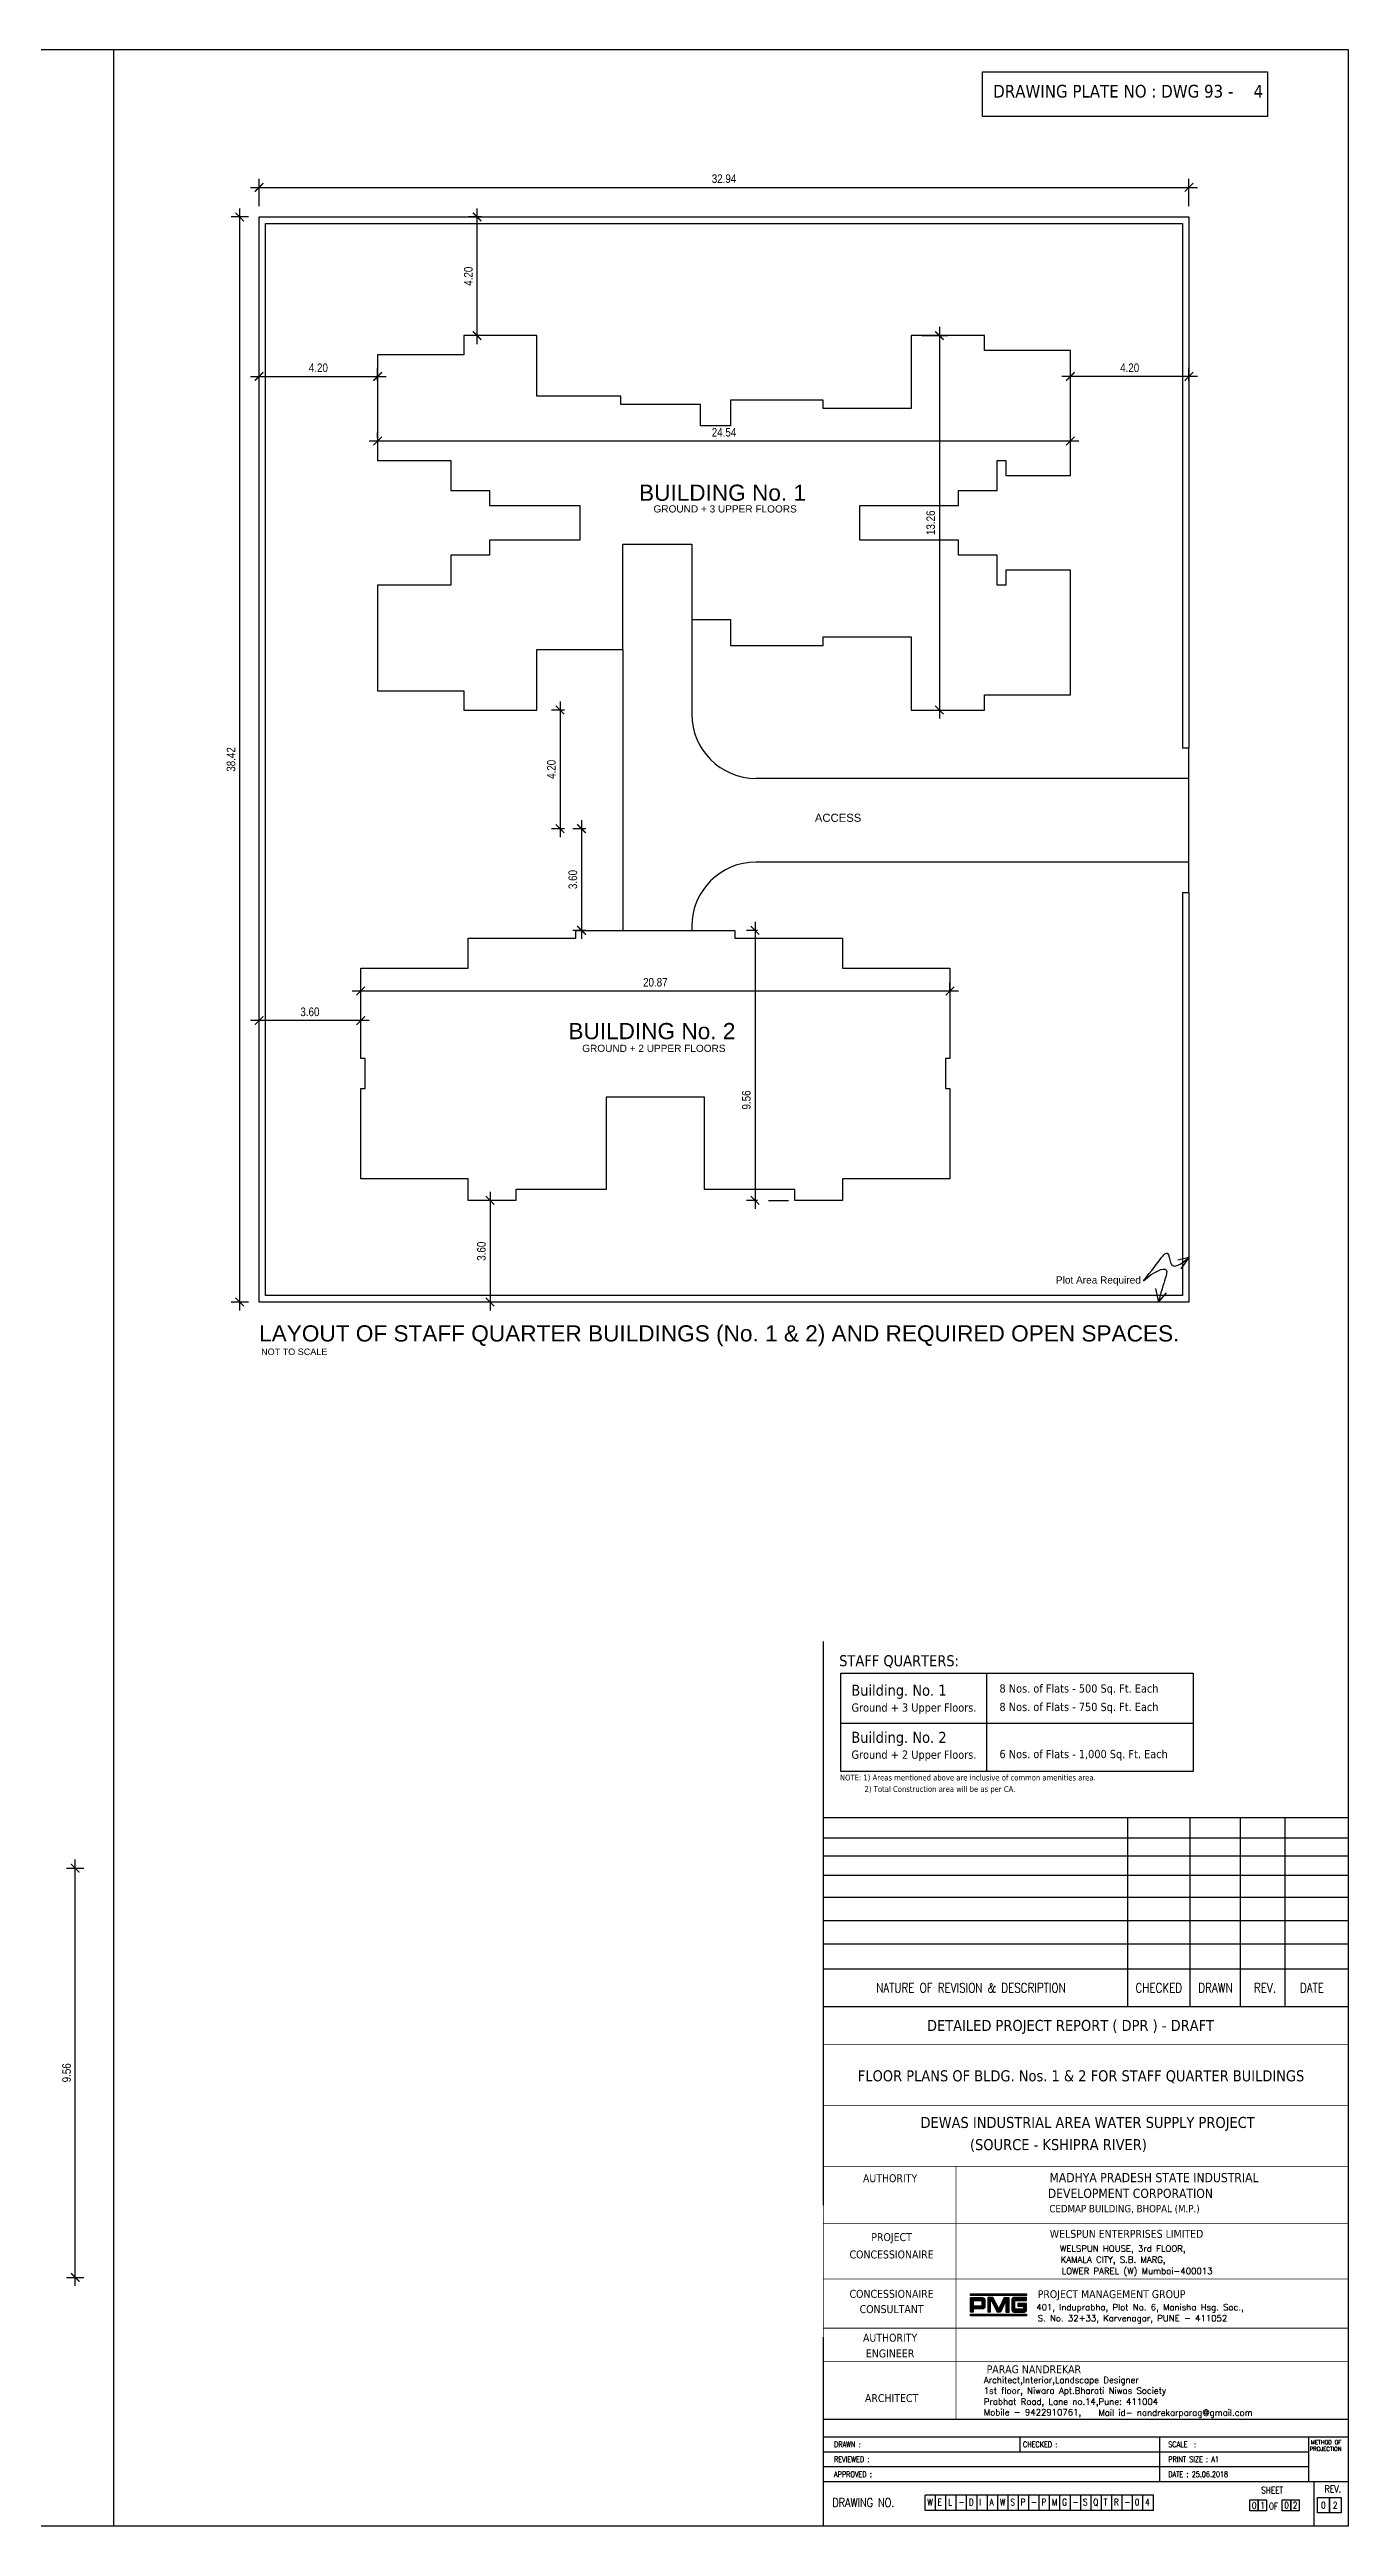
# Model space of a CAD drawing. Header units: metres. Extents: x -1441 to -394, y -133 to 518.
# Drawn here: x -1000.6 to -970.2, y -54.6 to 3.3 of the extents above; entities that cross this region are included whole.
import ezdxf
from ezdxf.enums import TextEntityAlignment as Align

# ---------------------------------------------------------------- set-up
doc = ezdxf.new("R2010")
doc.units = ezdxf.units.M
doc.header["$LTSCALE"] = 25.4
doc.header["$PDMODE"] = 3
doc.layers.get('0').update_dxf_attribs({"linetype": 'CONTINUOUS'})
doc.layers.get('DEFPOINTS').update_dxf_attribs({"linetype": 'CONTINUOUS'})
doc.styles.add('COMPLEX', font='complex')
doc.styles.add('logo', font='tahoma.ttf', dxfattribs={"height": 0.0508})
doc.styles.add('ROMAND', font='romand__.ttf', dxfattribs={"height": 0.00508})
doc.styles.add('ROMANS', font='romans')
doc.styles.add('S1', font='ROMANS1')
doc.styles.get("Standard").update_dxf_attribs({"font": 'ARIALN.TTF'})
doc.styles.add('STYLE3', font='arial.ttf')
doc.dimstyles.get("Standard").update_dxf_attribs({"dimscale": 0, "dimtxt": 0.2, "dimasz": 0.2, "dimexe": 0.2, "dimexo": 0.25, "dimgap": 0.1, "dimtad": 1, "dimtoh": 1, "dimzin": 0, "dimdsep": 46, "dimtxsty": 'Standard', "dimblk1": 'ARCHTICK', "dimblk2": 'ARCHTICK', "dimsah": 1, "dimcen": 0, "dimdle": 0.2, "dimclrd": 8, "dimclre": 8, "dimclrt": 3, "dimadec": 0, "dimazin": 0, "dimtfac": 1, "dimtmove": 0, "dimatfit": 3, "dimldrblk": 'ARCHTICK', "dimfxl": 25.4, "dimfrac": 1, "dimtolj": 1, "dimtzin": 0, "dimarcsym": 0})

# ---------------------------------------------------------------- blocks, each defined once
blk = doc.blocks.new('_ARCHTICK')
at = {"color": 0, "linetype": 'ByBlock', "const_width": 0.15}
blk.add_lwpolyline([(-0.5, -0.5), (0.5, 0.5)], dxfattribs=at)
blk = doc.blocks.new('*D150')
at = {"color": 8, "lineweight": -2, "transparency": 16777216}
for p, q in [((-1000.19, -39.206), (-999.785, -39.206)), ((-999.985, -48.967), (-999.985, -39.006)), ((-1000.19, -48.767), (-999.785, -48.767))]:
    blk.add_line(p, q, dxfattribs=at)
at = {"layer": 'DEFPOINTS', "color": 0, "transparency": 16777216}
for p in [(-1000.44, -39.206), (-999.985, -39.206), (-1000.44, -48.767)]:
    blk.add_point(p, dxfattribs=at)
at = {"color": 8, "lineweight": -2, "transparency": 16777216, "xscale": 0.2, "yscale": 0.2, "zscale": 0.2}
for p, rotation in [((-999.985, -39.206), 90), ((-999.985, -48.767), 270)]:
    blk.add_blockref('_ARCHTICK', p, dxfattribs=dict(at, rotation=rotation))
at = {"color": 5, "transparency": 16777216, "insert": (-1000.187, -43.987), "char_height": 0.2, "attachment_point": 5, "rotation": 90}
blk.add_mtext('\\A1;9.56', dxfattribs=at)
blk = doc.blocks.new('*D132')
at = {"color": 8, "lineweight": -2, "transparency": 16777216}
for p, q in [((-993.311, -18.737), (-993.311, -18.507)), ((-979.536, -18.737), (-979.536, -18.507)), ((-993.511, -18.707), (-979.336, -18.707))]:
    blk.add_line(p, q, dxfattribs=at)
at = {"layer": 'DEFPOINTS', "color": 0, "transparency": 16777216}
for p in [(-993.311, -18.987), (-979.536, -18.707), (-979.536, -18.987)]:
    blk.add_point(p, dxfattribs=at)
at = {"color": 8, "lineweight": -2, "transparency": 16777216, "xscale": 0.2, "yscale": 0.2, "zscale": 0.2, "rotation": 180}
blk.add_blockref('_ARCHTICK', (-993.311, -18.707), dxfattribs=at)
at = {"color": 8, "lineweight": -2, "transparency": 16777216, "xscale": 0.2, "yscale": 0.2, "zscale": 0.2}
blk.add_blockref('_ARCHTICK', (-979.536, -18.707), dxfattribs=at)
at = {"color": 5, "transparency": 16777216, "insert": (-986.424, -18.505), "char_height": 0.2, "attachment_point": 5}
blk.add_mtext('\\A1;20.87', dxfattribs=at)
blk = doc.blocks.new('*D133')
at = {"color": 8, "lineweight": -2, "transparency": 16777216}
for p, q in [((-995.887, 0.071), (-973.749, 0.071)), ((-995.687, -0.37), (-995.687, 0.271)), ((-973.949, -0.37), (-973.949, 0.271))]:
    blk.add_line(p, q, dxfattribs=at)
at = {"layer": 'DEFPOINTS', "color": 0, "transparency": 16777216}
for p in [(-973.949, 0.071), (-995.687, -0.62), (-973.949, -0.62)]:
    blk.add_point(p, dxfattribs=at)
at = {"color": 8, "lineweight": -2, "transparency": 16777216, "xscale": 0.2, "yscale": 0.2, "zscale": 0.2, "rotation": 180}
blk.add_blockref('_ARCHTICK', (-995.687, 0.071), dxfattribs=at)
at = {"color": 8, "lineweight": -2, "transparency": 16777216, "xscale": 0.2, "yscale": 0.2, "zscale": 0.2}
blk.add_blockref('_ARCHTICK', (-973.949, 0.071), dxfattribs=at)
at = {"color": 5, "transparency": 16777216, "insert": (-984.818, 0.273), "char_height": 0.2, "attachment_point": 5}
blk.add_mtext('\\A1;32.94', dxfattribs=at)
blk = doc.blocks.new('*D134')
at = {"color": 8, "lineweight": -2, "transparency": 16777216}
for p, q in [((-990.592, -3.592), (-990.592, -0.42)), ((-990.488, -0.62), (-990.792, -0.62)), ((-990.488, -3.392), (-990.792, -3.392))]:
    blk.add_line(p, q, dxfattribs=at)
at = {"layer": 'DEFPOINTS', "color": 0, "transparency": 16777216}
for p in [(-990.592, -0.62), (-990.238, -0.62), (-990.238, -3.392)]:
    blk.add_point(p, dxfattribs=at)
at = {"color": 8, "lineweight": -2, "transparency": 16777216, "xscale": 0.2, "yscale": 0.2, "zscale": 0.2}
for p, rotation in [((-990.592, -0.62), 90), ((-990.592, -3.392), 270)]:
    blk.add_blockref('_ARCHTICK', p, dxfattribs=dict(at, rotation=rotation))
at = {"color": 5, "transparency": 16777216, "insert": (-990.794, -2.006), "char_height": 0.2, "attachment_point": 5, "rotation": 90}
blk.add_mtext('\\A1;4.20', dxfattribs=at)
blk = doc.blocks.new('*D135')
at = {"color": 8, "lineweight": -2, "transparency": 16777216}
for p, q in [((-995.887, -4.348), (-992.715, -4.348)), ((-995.687, -4.452), (-995.687, -4.148)), ((-992.915, -4.452), (-992.915, -4.148))]:
    blk.add_line(p, q, dxfattribs=at)
at = {"layer": 'DEFPOINTS', "color": 0, "transparency": 16777216}
for p in [(-992.915, -4.348), (-995.687, -4.702), (-992.915, -4.702)]:
    blk.add_point(p, dxfattribs=at)
at = {"color": 8, "lineweight": -2, "transparency": 16777216, "xscale": 0.2, "yscale": 0.2, "zscale": 0.2, "rotation": 180}
blk.add_blockref('_ARCHTICK', (-995.687, -4.348), dxfattribs=at)
at = {"color": 8, "lineweight": -2, "transparency": 16777216, "xscale": 0.2, "yscale": 0.2, "zscale": 0.2}
blk.add_blockref('_ARCHTICK', (-992.915, -4.348), dxfattribs=at)
at = {"color": 5, "transparency": 16777216, "insert": (-994.301, -4.146), "char_height": 0.2, "attachment_point": 5}
blk.add_mtext('\\A1;4.20', dxfattribs=at)
blk = doc.blocks.new('*D136')
at = {"color": 8, "lineweight": -2, "transparency": 16777216}
for p, q in [((-973.749, -4.348), (-976.921, -4.348)), ((-976.721, -4.452), (-976.721, -4.148)), ((-973.949, -4.452), (-973.949, -4.148))]:
    blk.add_line(p, q, dxfattribs=at)
at = {"layer": 'DEFPOINTS', "color": 0, "transparency": 16777216}
for p in [(-976.721, -4.348), (-976.721, -4.702), (-973.949, -4.702)]:
    blk.add_point(p, dxfattribs=at)
at = {"color": 8, "lineweight": -2, "transparency": 16777216, "xscale": 0.2, "yscale": 0.2, "zscale": 0.2, "rotation": 180}
blk.add_blockref('_ARCHTICK', (-976.721, -4.348), dxfattribs=at)
at = {"color": 8, "lineweight": -2, "transparency": 16777216, "xscale": 0.2, "yscale": 0.2, "zscale": 0.2}
blk.add_blockref('_ARCHTICK', (-973.949, -4.348), dxfattribs=at)
at = {"color": 5, "transparency": 16777216, "insert": (-975.335, -4.146), "char_height": 0.2, "attachment_point": 5}
blk.add_mtext('\\A1;4.20', dxfattribs=at)
blk = doc.blocks.new('*D137')
at = {"color": 8, "lineweight": -2, "transparency": 16777216}
for p, q in [((-988.548, -12.143), (-988.852, -12.143)), ((-988.652, -11.943), (-988.652, -15.115)), ((-988.548, -14.915), (-988.852, -14.915))]:
    blk.add_line(p, q, dxfattribs=at)
at = {"layer": 'DEFPOINTS', "color": 0, "transparency": 16777216}
for p in [(-988.298, -12.143), (-988.652, -14.915), (-988.298, -14.915)]:
    blk.add_point(p, dxfattribs=at)
at = {"color": 8, "lineweight": -2, "transparency": 16777216, "xscale": 0.2, "yscale": 0.2, "zscale": 0.2}
for p, rotation in [((-988.652, -12.143), 90), ((-988.652, -14.915), 270)]:
    blk.add_blockref('_ARCHTICK', p, dxfattribs=dict(at, rotation=rotation))
at = {"color": 5, "transparency": 16777216, "insert": (-988.854, -13.529), "char_height": 0.2, "attachment_point": 5, "rotation": 90}
blk.add_mtext('\\A1;4.20', dxfattribs=at)
blk = doc.blocks.new('*D138')
at = {"color": 8, "lineweight": -2, "transparency": 16777216}
for p, q in [((-992.915, -5.784), (-992.915, -5.656)), ((-976.721, -6.136), (-976.721, -5.656)), ((-993.115, -5.856), (-976.521, -5.856))]:
    blk.add_line(p, q, dxfattribs=at)
at = {"layer": 'DEFPOINTS', "color": 0, "transparency": 16777216}
for p in [(-992.915, -6.034), (-976.721, -5.856), (-976.721, -6.386)]:
    blk.add_point(p, dxfattribs=at)
at = {"color": 8, "lineweight": -2, "transparency": 16777216, "xscale": 0.2, "yscale": 0.2, "zscale": 0.2, "rotation": 180}
blk.add_blockref('_ARCHTICK', (-992.915, -5.856), dxfattribs=at)
at = {"color": 8, "lineweight": -2, "transparency": 16777216, "xscale": 0.2, "yscale": 0.2, "zscale": 0.2}
blk.add_blockref('_ARCHTICK', (-976.721, -5.856), dxfattribs=at)
at = {"color": 5, "transparency": 16777216, "insert": (-984.818, -5.654), "char_height": 0.2, "attachment_point": 5}
blk.add_mtext('\\A1;24.54', dxfattribs=at)
blk = doc.blocks.new('*D139')
at = {"color": 8, "lineweight": -2, "transparency": 16777216}
for p, q in [((-988.046, -14.915), (-988.349, -14.915)), ((-988.149, -14.715), (-988.149, -17.491)), ((-988.046, -17.291), (-988.349, -17.291))]:
    blk.add_line(p, q, dxfattribs=at)
at = {"layer": 'DEFPOINTS', "color": 0, "transparency": 16777216}
for p in [(-987.796, -14.915), (-988.149, -17.291), (-987.796, -17.291)]:
    blk.add_point(p, dxfattribs=at)
at = {"color": 8, "lineweight": -2, "transparency": 16777216, "xscale": 0.2, "yscale": 0.2, "zscale": 0.2}
for p, rotation in [((-988.149, -14.915), 90), ((-988.149, -17.291), 270)]:
    blk.add_blockref('_ARCHTICK', p, dxfattribs=dict(at, rotation=rotation))
at = {"color": 5, "transparency": 16777216, "insert": (-988.352, -16.103), "char_height": 0.2, "attachment_point": 5, "rotation": 90}
blk.add_mtext('\\A1;3.60', dxfattribs=at)
blk = doc.blocks.new('*D140')
at = {"color": 8, "lineweight": -2, "transparency": 16777216}
for p, q in [((-993.111, -19.398), (-995.887, -19.398)), ((-995.687, -19.502), (-995.687, -19.198)), ((-993.311, -19.502), (-993.311, -19.198))]:
    blk.add_line(p, q, dxfattribs=at)
at = {"layer": 'DEFPOINTS', "color": 0, "transparency": 16777216}
for p in [(-995.687, -19.398), (-995.687, -19.752), (-993.311, -19.752)]:
    blk.add_point(p, dxfattribs=at)
at = {"color": 8, "lineweight": -2, "transparency": 16777216, "xscale": 0.2, "yscale": 0.2, "zscale": 0.2, "rotation": 180}
blk.add_blockref('_ARCHTICK', (-995.687, -19.398), dxfattribs=at)
at = {"color": 8, "lineweight": -2, "transparency": 16777216, "xscale": 0.2, "yscale": 0.2, "zscale": 0.2}
blk.add_blockref('_ARCHTICK', (-993.311, -19.398), dxfattribs=at)
at = {"color": 5, "transparency": 16777216, "insert": (-994.499, -19.196), "char_height": 0.2, "attachment_point": 5}
blk.add_mtext('\\A1;3.60', dxfattribs=at)
blk = doc.blocks.new('*D141')
at = {"color": 8, "lineweight": -2, "transparency": 16777216}
for p, q in [((-990.184, -23.601), (-990.488, -23.601)), ((-990.288, -23.401), (-990.288, -26.177)), ((-990.184, -25.977), (-990.488, -25.977))]:
    blk.add_line(p, q, dxfattribs=at)
at = {"layer": 'DEFPOINTS', "color": 0, "transparency": 16777216}
for p in [(-989.934, -23.601), (-990.288, -25.977), (-989.934, -25.977)]:
    blk.add_point(p, dxfattribs=at)
at = {"color": 8, "lineweight": -2, "transparency": 16777216, "xscale": 0.2, "yscale": 0.2, "zscale": 0.2}
for p, rotation in [((-990.288, -23.601), 90), ((-990.288, -25.977), 270)]:
    blk.add_blockref('_ARCHTICK', p, dxfattribs=dict(at, rotation=rotation))
at = {"color": 5, "transparency": 16777216, "insert": (-990.49, -24.789), "char_height": 0.2, "attachment_point": 5, "rotation": 90}
blk.add_mtext('\\A1;3.60', dxfattribs=at)
blk = doc.blocks.new('*D142')
at = {"color": 8, "lineweight": -2, "transparency": 16777216}
for p, q in [((-996.141, -0.42), (-996.141, -26.177)), ((-995.937, -0.62), (-996.341, -0.62)), ((-995.937, -25.977), (-996.341, -25.977))]:
    blk.add_line(p, q, dxfattribs=at)
at = {"layer": 'DEFPOINTS', "color": 0, "transparency": 16777216}
for p in [(-995.687, -0.62), (-996.141, -25.977), (-995.687, -25.977)]:
    blk.add_point(p, dxfattribs=at)
at = {"color": 8, "lineweight": -2, "transparency": 16777216, "xscale": 0.2, "yscale": 0.2, "zscale": 0.2}
for p, rotation in [((-996.141, -0.62), 90), ((-996.141, -25.977), 270)]:
    blk.add_blockref('_ARCHTICK', p, dxfattribs=dict(at, rotation=rotation))
at = {"color": 5, "transparency": 16777216, "insert": (-996.343, -13.298), "char_height": 0.2, "attachment_point": 5, "rotation": 90}
blk.add_mtext('\\A1;38.42', dxfattribs=at)
blk = doc.blocks.new('*D184')
at = {"color": 8, "lineweight": -2, "transparency": 16777216}
for p, q in [((-980.192, -3.392), (-979.584, -3.392)), ((-979.784, -3.192), (-979.784, -12.343)), ((-980.192, -12.143), (-979.584, -12.143))]:
    blk.add_line(p, q, dxfattribs=at)
at = {"layer": 'DEFPOINTS', "color": 0, "transparency": 16777216}
for p in [(-980.442, -3.392), (-980.442, -12.143), (-979.784, -12.143)]:
    blk.add_point(p, dxfattribs=at)
at = {"color": 8, "lineweight": -2, "transparency": 16777216, "xscale": 0.2, "yscale": 0.2, "zscale": 0.2}
for p, rotation in [((-979.784, -3.392), 90), ((-979.784, -12.143), 270)]:
    blk.add_blockref('_ARCHTICK', p, dxfattribs=dict(at, rotation=rotation))
at = {"color": 5, "transparency": 16777216, "insert": (-979.986, -7.767), "char_height": 0.2, "attachment_point": 5, "rotation": 90}
blk.add_mtext('\\A1;13.26', dxfattribs=at)
blk = doc.blocks.new('*D143')
at = {"color": 8, "lineweight": -2, "transparency": 16777216}
for p, q in [((-984.032, -17.291), (-984.293, -17.291)), ((-984.093, -17.091), (-984.093, -23.801)), ((-984.032, -23.601), (-984.293, -23.601))]:
    blk.add_line(p, q, dxfattribs=at)
at = {"layer": 'DEFPOINTS', "color": 0, "transparency": 16777216}
for p in [(-983.782, -17.291), (-984.093, -23.601), (-983.782, -23.601)]:
    blk.add_point(p, dxfattribs=at)
at = {"color": 8, "lineweight": -2, "transparency": 16777216, "xscale": 0.2, "yscale": 0.2, "zscale": 0.2}
for p, rotation in [((-984.093, -17.291), 90), ((-984.093, -23.601), 270)]:
    blk.add_blockref('_ARCHTICK', p, dxfattribs=dict(at, rotation=rotation))
at = {"color": 5, "transparency": 16777216, "insert": (-984.296, -21.255), "char_height": 0.2, "attachment_point": 5, "rotation": 90}
blk.add_mtext('\\A1;9.56', dxfattribs=at)

msp = doc.modelspace()

# ---------------------------------------------------------------- hatches: boundary and pattern name
h = msp.add_hatch(color=140)
h.dxf.hatch_style = 1
h.paths.add_polyline_path([(-977.749, -49.19), (-977.749, -49.153), (-979.058, -49.153), (-979.058, -49.19)])
h = msp.add_hatch(color=140)
h.dxf.hatch_style = 1
h.paths.add_polyline_path([(-979.058, -49.238), (-979.058, -49.578), (-978.991, -49.578), (-978.991, -49.506), (-978.776, -49.506, 0.411687), (-978.72, -49.449), (-978.72, -49.288, 0.386669), (-978.774, -49.238)])
h.paths.add_polyline_path([(-978.788, -49.305), (-978.788, -49.439), (-978.989, -49.439), (-978.989, -49.305)], flags=16)
h = msp.add_hatch(color=140)
h.dxf.hatch_style = 1
h.paths.add_polyline_path([(-979.058, -49.626), (-979.058, -49.664), (-977.75, -49.664), (-977.75, -49.626)])
h = msp.add_hatch(color=140)
h.dxf.hatch_style = 1
h.paths.add_polyline_path([(-978.436, -49.578), (-978.354, -49.578), (-978.237, -49.32), (-978.226, -49.32), (-978.226, -49.578), (-978.154, -49.578), (-978.154, -49.238), (-978.273, -49.238), (-978.387, -49.486), (-978.403, -49.486), (-978.534, -49.238), (-978.653, -49.238), (-978.653, -49.578), (-978.586, -49.578), (-978.586, -49.315), (-978.569, -49.315)])
h = msp.add_hatch(color=140)
h.dxf.hatch_style = 1
h.paths.add_polyline_path([(-977.749, -49.305), (-977.749, -49.238), (-978.025, -49.238, 0.502438), (-978.09, -49.307), (-978.09, -49.53, 0.243741), (-978.053, -49.578), (-977.792, -49.578, 0.245987), (-977.75, -49.539), (-977.75, -49.38), (-977.952, -49.38), (-977.952, -49.441), (-977.817, -49.441), (-977.817, -49.511), (-978.012, -49.511), (-978.021, -49.511), (-978.021, -49.305)])

# ---------------------------------------------------------------- linework, layer by layer
for p, q in [((-999.081, -54.579), (-999.081, 3.291)), ((-982.495, -47.076), (-982.495, -33.905)), ((-982.495, -38.024), (-970.228, -38.024)), ((-975.381, -42.441), (-975.381, -38.024)), ((-973.919, -42.441), (-973.919, -38.024)), ((-972.742, -42.441), (-972.742, -38.024)), ((-971.7, -42.441), (-971.7, -38.024)), ((-982.495, -38.497), (-970.228, -38.497)), ((-982.495, -38.918), (-970.228, -38.918)), ((-982.495, -39.365), (-970.228, -39.365)), ((-982.495, -39.885), (-970.228, -39.885)), ((-982.495, -40.425), (-970.228, -40.425)), ((-982.495, -40.971), (-970.228, -40.971)), ((-982.495, -41.558), (-970.228, -41.558)), ((-982.495, -42.441), (-970.228, -42.441)), ((-979.058, -49.153), (-977.749, -49.153)), ((-979.058, -49.19), (-979.058, -49.153)), ((-977.749, -49.19), (-979.058, -49.19)), ((-977.749, -49.153), (-977.749, -49.19)), ((-979.058, -49.626), (-977.75, -49.626)), ((-979.058, -49.664), (-979.058, -49.626)), ((-977.75, -49.664), (-979.058, -49.664)), ((-978.653, -49.238), (-978.653, -49.578)), ((-978.534, -49.238), (-978.653, -49.238)), ((-978.586, -49.578), (-978.653, -49.578)), ((-978.586, -49.578), (-978.586, -49.315)), ((-978.586, -49.315), (-978.569, -49.315)), ((-978.569, -49.315), (-978.436, -49.578)), ((-978.403, -49.486), (-978.534, -49.238)), ((-978.354, -49.578), (-978.436, -49.578)), ((-978.387, -49.486), (-978.403, -49.486)), ((-978.273, -49.238), (-978.387, -49.486)), ((-978.237, -49.32), (-978.354, -49.578)), ((-978.273, -49.238), (-978.154, -49.238)), ((-978.226, -49.32), (-978.237, -49.32)), ((-978.226, -49.578), (-978.226, -49.32)), ((-978.226, -49.578), (-978.154, -49.578)), ((-978.154, -49.578), (-978.154, -49.238)), ((-977.75, -49.626), (-977.75, -49.664)), ((-982.495, -54.579), (-982.495, -50.162)), ((-982.495, -52.082), (-970.228, -52.082)), ((-982.495, -52.493), (-970.228, -52.493)), ((-977.9, -52.493), (-977.9, -52.841)), ((-974.641, -52.493), (-974.641, -53.536)), ((-971.158, -52.493), (-971.158, -53.536)), ((-982.495, -52.841), (-971.151, -52.841)), ((-982.495, -53.188), (-971.158, -53.188)), ((-982.495, -53.536), (-970.228, -53.536)), ((-971.028, -53.536), (-971.028, -54.579)), ((-974.782, -53.855), (-980.115, -53.855)), ((-980.115, -54.215), (-980.115, -53.855)), ((-974.782, -54.215), (-980.115, -54.215)), ((-979.873, -54.215), (-979.873, -53.855)), ((-979.631, -54.215), (-979.631, -53.855)), ((-979.388, -54.215), (-979.388, -53.855)), ((-979.146, -54.215), (-979.146, -53.855)), ((-978.903, -54.215), (-978.903, -53.855)), ((-978.661, -54.215), (-978.661, -53.855)), ((-978.419, -54.215), (-978.419, -53.855)), ((-978.176, -54.215), (-978.176, -53.855)), ((-977.934, -54.215), (-977.934, -53.855)), ((-977.691, -54.215), (-977.691, -53.855)), ((-977.449, -54.215), (-977.449, -53.855)), ((-977.207, -54.215), (-977.207, -53.855)), ((-976.964, -54.215), (-976.964, -53.855)), ((-976.722, -54.215), (-976.722, -53.855)), ((-976.479, -54.215), (-976.479, -53.855)), ((-976.237, -54.215), (-976.237, -53.855)), ((-975.994, -54.215), (-975.994, -53.855)), ((-975.752, -54.215), (-975.752, -53.855)), ((-975.51, -54.215), (-975.51, -53.855)), ((-975.267, -54.215), (-975.267, -53.855)), ((-975.025, -54.215), (-975.025, -53.855)), ((-974.782, -54.215), (-974.782, -53.855)), ((-972.528, -54.222), (-972.528, -53.966)), ((-972.528, -53.966), (-972.331, -53.966)), ((-972.331, -54.222), (-972.528, -54.222)), ((-972.331, -54.222), (-972.331, -53.966)), ((-972.331, -53.966), (-972.134, -53.966)), ((-972.331, -53.966), (-972.331, -54.222)), ((-972.134, -54.222), (-972.331, -54.222)), ((-972.134, -53.966), (-972.134, -54.222)), ((-971.767, -54.219), (-971.767, -53.962)), ((-971.767, -53.962), (-971.57, -53.962)), ((-971.57, -54.219), (-971.767, -54.219)), ((-971.57, -54.219), (-971.57, -53.962)), ((-971.57, -53.962), (-971.373, -53.962)), ((-971.57, -53.962), (-971.57, -54.219)), ((-971.373, -54.219), (-971.57, -54.219)), ((-971.373, -53.962), (-971.373, -54.219)), ((-970.943, -54.27), (-970.943, -53.911)), ((-970.943, -53.911), (-970.667, -53.911)), ((-970.667, -54.27), (-970.943, -54.27)), ((-970.667, -54.27), (-970.667, -53.911)), ((-970.667, -53.911), (-970.39, -53.911)), ((-970.667, -53.911), (-970.667, -54.27)), ((-970.39, -54.27), (-970.667, -54.27)), ((-970.39, -53.911), (-970.39, -54.27))]:
    msp.add_line(p, q)
at = {"color": 8}
for p, q in [((-985.572, -10.03), (-985.572, -12.239)), ((-987.181, -10.729), (-987.181, -17.291)), ((-973.949, -16.409), (-973.949, -13.024)), ((-973.949, -13.739), (-984.072, -13.739)), ((-973.949, -15.695), (-984.072, -15.695)), ((-985.572, -17.195), (-985.572, -17.291)), ((-983.782, -23.601), (-983.308, -23.601)), ((-973.949, -24.932), (-974.208, -25)), ((-973.949, -24.932), (-974.136, -25.203)), ((-974.734, -25.658), (-974.663, -25.977)), ((-974.663, -25.977), (-974.476, -25.76))]:
    msp.add_line(p, q, dxfattribs=at)
at = {"color": 7}
for p, q in [((-974.1, -13.024), (-973.949, -13.024)), ((-974.1, -16.409), (-973.949, -16.409)), ((-978.672, -36.943), (-978.672, -34.651)), ((-982.085, -35.813), (-973.851, -35.813))]:
    msp.add_line(p, q, dxfattribs=at)
at = {"lineweight": 30}
msp.add_lwpolyline([(-970.228, 3.291), (-970.228, -54.579), (-1053.411, -54.579), (-1053.411, 3.291)], close=True, dxfattribs=at)
msp.add_lwpolyline([(-978.776, 2.773), (-972.111, 2.773), (-972.111, 1.724), (-978.776, 1.724)], close=True)
at = {"color": 7}
for points in [[(-973.949, -16.409), (-973.949, -25.977), (-995.687, -25.977), (-995.687, -0.62), (-973.949, -0.62), (-973.949, -13.024)], [(-974.1, -16.409), (-974.1, -25.825), (-995.535, -25.825), (-995.535, -0.772), (-974.1, -0.772), (-974.1, -13.024)]]:
    msp.add_lwpolyline(points, dxfattribs=at)
at = {"color": 26}
for points in [[(-985.572, -10.03), (-984.667, -10.03), (-984.667, -10.634), (-982.504, -10.634), (-982.504, -10.434), (-980.442, -10.434), (-980.442, -12.143), (-978.732, -12.143), (-978.732, -11.791), (-976.721, -11.791), (-976.721, -8.874), (-978.229, -8.874), (-978.229, -9.226), (-978.431, -9.226), (-978.431, -8.522), (-979.336, -8.522), (-979.336, -8.17), (-981.646, -8.17), (-981.646, -7.365), (-979.336, -7.365), (-979.336, -7.013), (-978.431, -7.013), (-978.431, -6.309), (-978.229, -6.309), (-978.229, -6.661), (-976.721, -6.661), (-976.721, -3.744), (-978.732, -3.744), (-978.732, -3.392), (-980.442, -3.392), (-980.442, -5.1), (-982.504, -5.1), (-982.504, -4.901), (-984.667, -4.901), (-984.667, -5.504), (-985.371, -5.504), (-985.371, -5.001), (-987.232, -5.001), (-987.232, -4.805), (-989.193, -4.805), (-989.193, -3.392), (-990.903, -3.392), (-990.903, -3.842), (-992.915, -3.842), (-992.915, -6.309), (-991.406, -6.309), (-991.406, -6.309), (-991.205, -6.309), (-991.205, -7.013), (-990.299, -7.013), (-990.299, -7.365), (-988.19, -7.365), (-988.19, -8.17), (-990.299, -8.17), (-990.299, -8.522), (-991.205, -8.522), (-991.205, -9.226), (-991.406, -9.226), (-991.406, -9.226), (-992.915, -9.226), (-992.915, -11.693), (-990.903, -11.693), (-990.903, -12.143), (-989.193, -12.143), (-989.193, -10.729), (-987.181, -10.729), (-987.181, -10.382), (-987.181, -10.382), (-987.181, -8.27), (-985.572, -8.27)], [(-979.536, -18.176), (-979.536, -20.288), (-979.642, -20.288), (-979.642, -20.987), (-979.536, -20.987), (-979.536, -23.099), (-982.051, -23.099), (-982.051, -23.601), (-983.16, -23.601), (-983.16, -23.35), (-985.272, -23.35), (-985.272, -21.192), (-987.575, -21.192), (-987.575, -23.35), (-989.687, -23.35), (-989.687, -23.601), (-990.796, -23.601), (-990.796, -23.099), (-993.311, -23.099), (-993.311, -20.987), (-993.205, -20.987), (-993.205, -20.288), (-993.311, -20.288), (-993.311, -18.176), (-990.796, -18.176), (-990.796, -17.47), (-988.281, -17.47), (-988.281, -17.291), (-984.566, -17.291), (-984.566, -17.47), (-982.051, -17.47), (-982.051, -18.176)]]:
    msp.add_lwpolyline(points, close=True, dxfattribs=at)
at = {"color": 7}
msp.add_lwpolyline([(-982.085, -34.651), (-973.851, -34.651), (-973.851, -36.943), (-982.085, -36.943)], close=True, dxfattribs=at)
at = {"const_width": 0.0163}
for points in [[(-970.228, -43.324), (-982.495, -43.324), (-982.495, -54.579)], [(-982.495, -44.75), (-970.228, -44.75)], [(-982.495, -46.175), (-970.228, -46.175)], [(-979.396, -46.175), (-979.396, -52.082)], [(-982.498, -47.501), (-970.228, -47.501)], [(-982.495, -48.806), (-970.228, -48.806)], [(-982.495, -49.954), (-970.228, -49.954)], [(-982.495, -50.727), (-970.228, -50.727)]]:
    msp.add_lwpolyline(points, dxfattribs=at)
msp.add_lwpolyline([(-979.058, -49.578), (-979.058, -49.238), (-978.774, -49.238, -0.386669), (-978.72, -49.288), (-978.72, -49.449, -0.411687), (-978.776, -49.506), (-978.991, -49.506), (-978.991, -49.578)], format="xyb", close=True)
msp.add_lwpolyline([(-978.989, -49.305), (-978.788, -49.305), (-978.788, -49.439), (-978.989, -49.439), (-978.989, -49.305)])
msp.add_lwpolyline([(-977.749, -49.305), (-977.749, -49.238), (-978.025, -49.238, 0.502438), (-978.09, -49.307), (-978.09, -49.53, 0.243741), (-978.053, -49.578), (-977.792, -49.578, 0.245987), (-977.75, -49.539), (-977.75, -49.38), (-977.952, -49.38), (-977.952, -49.441), (-977.817, -49.441), (-977.817, -49.511), (-978.012, -49.511), (-978.021, -49.511), (-978.021, -49.305), (-977.749, -49.305)], format="xyb")
at = {"color": 8}
for centre, start, end in [((-984.072, -12.239), 180, 270), ((-984.072, -17.195), 90, 180)]:
    msp.add_arc(centre, 1.5, start, end, dxfattribs=at)
for points, knots in [([(-975.015, -25.477), (-974.62, -25.013), (-974.437, -24.614), (-974.379, -25.224), (-974.167, -25.119), (-973.949, -24.932)], [0, 0, 0, 0, 0.985945, 1.354418, 1.912676, 1.912676, 1.912676, 1.912676]), ([(-975.015, -25.477), (-974.761, -25.256), (-974.418, -25.113), (-974.499, -25.431), (-974.607, -25.747), (-974.663, -25.977)], [0, 0, 0, 0, 0.604495, 0.899889, 1.306473, 1.306473, 1.306473, 1.306473])]:
    msp.add_open_spline(points, degree=3, knots=knots, dxfattribs=at)

# ---------------------------------------------------------------- texts
for s, height, style, p in [('DRAWING PLATE NO : DWG 93 -', 0.29766, 'logo', (-978.526, 2.168)), ('STAFF QUARTERS:', 0.25785, 'logo', (-982.126, -34.486)), ('Building. No. 1 ', 0.25785, 'logo', (-981.843, -35.176)), ('8 Nos. of Flats - 500 Sq. Ft. Each', 0.19339, 'logo', (-978.379, -35.103)), ('Ground + 3 Upper Floors.', 0.19339, 'logo', (-981.838, -35.548)), ('8 Nos. of Flats - 750 Sq. Ft. Each', 0.19339, 'logo', (-978.379, -35.534)), ('Ground + 2 Upper Floors.', 0.19339, 'logo', (-981.838, -36.649)), ('Building. No. 2 ', 0.25785, 'logo', (-981.843, -36.277)), ('6 Nos. of Flats - 1,000 Sq. Ft. Each', 0.19339, 'logo', (-978.379, -36.635)), ('NOTE: 1) Areas mentioned above are inclusive of common amenities area.', 0.13537, 'logo', (-982.108, -37.156)), (' 2) Total Construction area will be as per CA.', 0.13537, 'logo', (-981.584, -37.424)), ('DETAILED PROJECT REPORT ( DPR ) - DRAFT', 0.25785, 'logo', (-980.074, -43.009)), ('FLOOR PLANS OF BLDG. Nos. 1 & 2 FOR STAFF QUARTER BUILDINGS ', 0.25785, 'logo', (-981.69, -44.186)), ('DEWAS INDUSTRIAL AREA WATER SUPPLY PROJECT', 0.25785, 'logo', (-980.225, -45.276)), ('(SOURCE - KSHIPRA RIVER)', 0.25785, 'logo', (-979.068, -45.794)), ('PROJECT MANAGEMENT GROUP', 0.18556, 'logo', (-977.486, -49.252)), ('401, Induprabha, Plot No. 6, Manisha Hsg. Soc.,', 0.14584, 'COMPLEX', (-977.519, -49.537)), ('S. No. 32+33, Karvenagar, PUNE - 411052 ', 0.14584, 'COMPLEX', (-977.485, -49.794)), ('Architect,Interior,Landscape Designer', 0.14584, 'COMPLEX', (-978.745, -51.238)), ('1st floor, Niwara Apt.Bharati Niwas Society', 0.14584, 'COMPLEX', (-978.745, -51.487)), ('Prabhat Road, Lane no.14,Pune: 411004', 0.14584, 'COMPLEX', (-978.745, -51.743)), ('Mobile - 9422910761,', 0.14584, 'COMPLEX', (-978.745, -51.991)), (' Mail id- nandrekarparag@gmail.com ', 0.14584, 'COMPLEX', (-976.167, -52))]:
    msp.add_text(s, height=height, dxfattribs=dict(style=style)).set_placement(p)
at = {"color": 1, "style": 'logo'}
msp.add_text('4', height=0.298, dxfattribs=at).set_placement((-972.438, 2.168))
at = {"color": 7, "style": 'STYLE3'}
for s, height, p in [('BUILDING No. 1', 0.37813, (-986.805, -7.254)), ('ACCESS', 0.1891, (-982.695, -14.755)), ('BUILDING No. 2', 0.37813, (-988.456, -19.834)), ('LAYOUT OF STAFF QUARTER BUILDINGS (No. 1 & 2) AND REQUIRED OPEN SPACES.', 0.37813, (-995.686, -26.898)), ('NOT TO SCALE', 0.15125, (-995.64, -27.214))]:
    msp.add_text(s, height=height, dxfattribs=at).set_placement(p)
at = {"color": 146, "style": 'STYLE3'}
for s, p in [('GROUND + 3 UPPER FLOORS', (-986.467, -7.527)), ('GROUND + 2 UPPER FLOORS', (-988.133, -20.132)), ('Plot Area Required', (-977.059, -25.545))]:
    msp.add_text(s, height=0.16823, dxfattribs=at).set_placement(p)
at = {"style": 'ROMANS', "width": 0.8}
for s, height, p in [('NATURE OF REVISION & DESCRIPTION', 0.22086, (-979.045, -41.999)), ('CHECKED', 0.2209, (-974.654, -41.999)), ('DRAWN', 0.2209, (-973.329, -41.999)), ('REV.', 0.2209, (-972.171, -41.999)), ('DATE', 0.2209, (-971.074, -41.999))]:
    msp.add_text(s, height=height, dxfattribs=at).set_placement(p, align=Align.MIDDLE)
for s, height, style, p in [('AUTHORITY ', 0.1859, 'logo', (-980.901, -46.543)), (' DEVELOPMENT CORPORATION', 0.21488, 'logo', (-975.359, -46.911)), ('MADHYA PRADESH STATE INDUSTRIAL ', 0.21488, 'logo', (-974.726, -46.543)), ('CEDMAP BUILDING, BHOPAL (M.P.)', 0.1719, 'logo', (-975.456, -47.247)), ('PROJECT', 0.1859, 'logo', (-980.901, -47.919)), ('WELSPUN ENTERPRISES LIMITED', 0.1859, 'logo', (-975.408, -47.843)), ('WELSPUN HOUSE, 3rd FLOOR,  ', 0.14582, 'COMPLEX', (-975.398, -48.166)), ('CONCESSIONAIRE', 0.1859, 'logo', (-980.901, -48.324)), ('KAMALA CITY, S.B. MARG, ', 0.14582, 'COMPLEX', (-975.672, -48.424)), ('LOWER PAREL (W) Mumbai-400013 ', 0.14582, 'COMPLEX', (-975.112, -48.692)), ('CONCESSIONAIRE', 0.1859, 'logo', (-980.901, -49.245)), ('CONSULTANT', 0.1859, 'logo', (-980.901, -49.602)), ('AUTHORITY ', 0.1859, 'logo', (-980.901, -50.27)), ('ENGINEER ', 0.1859, 'logo', (-980.901, -50.637)), ('PARAG NANDREKAR', 0.1859, 'logo', (-977.575, -51.008)), ('ARCHITECT', 0.1859, 'logo', (-980.901, -51.68))]:
    msp.add_text(s, height=height, dxfattribs=dict(style=style)).set_placement(p, align=Align.CENTER)
for s, height, style, width, p in [('DRAWN :', 0.1305, 'S1', 0.8, (-982.246, -52.736)), ('CHECKED :', 0.1305, 'S1', 0.8, (-977.83, -52.736)), ('SCALE  : ', 0.1305, 'S1', 0.8, (-974.432, -52.736)), ('METHOD OF', 0.0972, 'S1', 0.95, (-971.1, -52.667)), ('REVIEWED :', 0.1305, 'S1', 0.8, (-982.246, -53.084)), ('PRINT SIZE : A1', 0.13046, 'S1', 0.8, (-974.432, -53.084)), ('PROJECTION', 0.0972, 'S1', 0.95, (-971.127, -52.824)), ('APPROVED :', 0.1305, 'S1', 0.8, (-982.246, -53.432)), ('DATE : 25.06.2018', 0.13046, 'S1', 0.8, (-974.432, -53.432)), ('REV. ', 0.1631, 'ROMAND', 0.8, (-970.776, -53.793)), ('W', 0.155, 'S1', 0.8, (-980.064, -54.095)), ('E', 0.155, 'S1', 0.8, (-979.822, -54.095)), ('L', 0.155, 'S1', 0.8, (-979.579, -54.095)), ('-', 0.155, 'S1', 0.8, (-979.337, -54.095)), ('D', 0.155, 'S1', 0.8, (-979.095, -54.095)), ('I', 0.155, 'S1', 0.8, (-978.852, -54.095)), ('A', 0.155, 'S1', 0.8, (-978.61, -54.095)), ('W', 0.155, 'S1', 0.8, (-978.367, -54.095)), ('S', 0.155, 'S1', 0.8, (-978.125, -54.095)), ('P', 0.155, 'S1', 0.8, (-977.883, -54.095)), ('-', 0.155, 'S1', 0.8, (-977.64, -54.095)), ('P', 0.155, 'S1', 0.8, (-977.398, -54.095)), ('M', 0.155, 'S1', 0.8, (-977.155, -54.095)), ('G', 0.155, 'S1', 0.8, (-976.913, -54.095)), ('-', 0.155, 'S1', 0.8, (-976.67, -54.095)), ('S', 0.155, 'S1', 0.8, (-976.428, -54.095)), ('Q', 0.155, 'S1', 0.8, (-976.186, -54.095)), ('T', 0.155, 'S1', 0.8, (-975.943, -54.095)), ('R', 0.155, 'S1', 0.8, (-975.701, -54.095)), ('-', 0.155, 'S1', 0.8, (-975.458, -54.095)), ('0', 0.155, 'S1', 0.8, (-975.216, -54.095)), ('4', 0.155, 'S1', 0.8, (-974.974, -54.095))]:
    msp.add_text(s, height=height, dxfattribs=dict(style=style, width=width)).set_placement(p)
at = {"style": 'S1', "width": 0.8}
for s, height, p in [('SHEET', 0.1554, (-972.003, -53.741)), ('DRAWING NO.', 0.20628, (-981.563, -54.029)), ('OF', 0.1554, (-971.972, -54.114))]:
    msp.add_text(s, height=height, dxfattribs=at).set_placement(p, align=Align.MIDDLE_CENTER)
for s, p in [('0', (-972.426, -54.172)), ('1', (-972.23, -54.172)), ('0', (-971.666, -54.169)), ('2', (-971.469, -54.169)), ('0', (-970.808, -54.169)), ('2', (-970.532, -54.169))]:
    msp.add_text(s, height=0.155, dxfattribs=at).set_placement(p, align=Align.CENTER)

# ---------------------------------------------------------------- dimensions: what is measured, and where the dimension line sits
at = {"color": 7}
for base, p1, p2, text, picture, middle in [((-973.949, 0.071), (-995.687, -0.62), (-973.949, -0.62), '32.94', '*D133', (-984.818, 0.273)), ((-992.915, -4.348), (-995.687, -4.702), (-992.915, -4.702), '4.20', '*D135', (-994.301, -4.146)), ((-976.721, -5.856), (-992.915, -6.034), (-976.721, -6.386), '24.54', '*D138', (-984.818, -5.654)), ((-979.536, -18.707), (-993.311, -18.987), (-979.536, -18.987), '20.87', '*D132', (-986.424, -18.505))]:
    dim = msp.add_linear_dim(base=base, p1=p1, p2=p2, text=text, dimstyle='Standard', override={"dimscale": 1, "dimclrt": 5}, dxfattribs=at)
    dim.commit()
    dim.dimension.update_dxf_attribs({"geometry": picture, "text_midpoint": middle})
for base, p1, p2, angle, text, picture, middle in [((-996.141, -25.977), (-995.687, -0.62), (-995.687, -25.977), 90, '38.42', '*D142', (-996.343, -13.298)), ((-990.592, -0.62), (-990.238, -3.392), (-990.238, -0.62), 90, '4.20', '*D134', (-990.794, -2.006)), ((-979.784, -12.143), (-980.442, -3.392), (-980.442, -12.143), 90, '13.26', '*D184', (-979.986, -7.767)), ((-976.721, -4.348), (-973.949, -4.702), (-976.721, -4.702), 180, '4.20', '*D136', (-975.335, -4.146)), ((-988.652, -14.915), (-988.298, -12.143), (-988.298, -14.915), 270, '4.20', '*D137', (-988.854, -13.529)), ((-988.149, -17.291), (-987.796, -14.915), (-987.796, -17.291), 270, '3.60', '*D139', (-988.352, -16.103)), ((-995.687, -19.398), (-993.311, -19.752), (-995.687, -19.752), 180, '3.60', '*D140', (-994.499, -19.196)), ((-990.288, -25.977), (-989.934, -23.601), (-989.934, -25.977), 270, '3.60', '*D141', (-990.49, -24.789))]:
    dim = msp.add_linear_dim(base=base, p1=p1, p2=p2, angle=angle, text=text, dimstyle='Standard', override={"dimscale": 1, "dimclrt": 5}, dxfattribs=at)
    dim.commit()
    dim.dimension.update_dxf_attribs({"geometry": picture, "text_midpoint": middle})
dim = msp.add_linear_dim(base=(-984.093, -23.601), p1=(-983.782, -17.291), p2=(-983.782, -23.601), angle=90, text='9.56', dimstyle='Standard', override={"dimscale": 1, "dimclrt": 5}, dxfattribs=at)
dim.commit()
dim.dimension.update_dxf_attribs({"geometry": '*D143', "text_midpoint": (-984.093, -21.255), "dimtype": 160})
dim = msp.add_linear_dim(base=(-999.985, -39.206), p1=(-1000.44, -48.767), p2=(-1000.44, -39.206), angle=90, dimstyle='Standard', override={"dimscale": 1, "dimclrt": 5}, dxfattribs=at)
dim.commit()
dim.dimension.update_dxf_attribs({"geometry": '*D150', "text_midpoint": (-1000.187, -43.987)})

doc.saveas('drawing.dxf')
